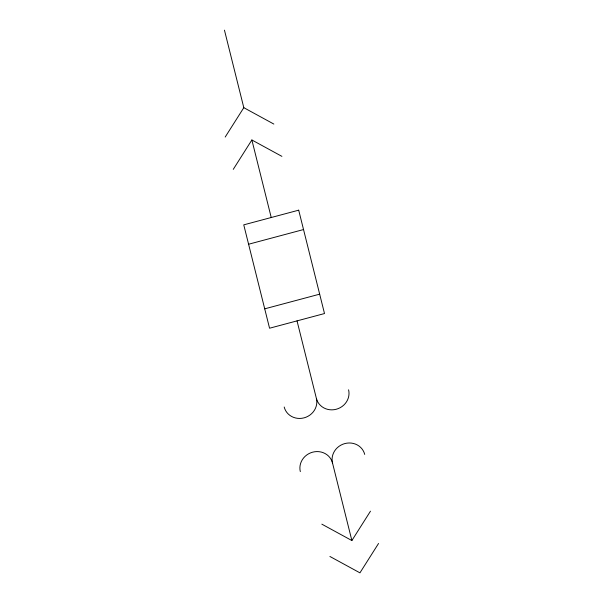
<?xml version="1.0" encoding="UTF-8"?>
<svg xmlns="http://www.w3.org/2000/svg" width="603" height="603" viewBox="0 0 603 603"><rect width="100%" height="100%" fill="white"/><g stroke="black" fill="none" stroke-linecap="round" stroke-linejoin="round"><path stroke-width="0.9" d="M225.19 137.054L243.808 107.681L224.452 30.15M233.255 169.36L251.873 139.979L281.91 156.365M321.836 524.158L351.873 540.544L370.483 511.171M378.548 543.469L359.938 572.85L329.901 556.463M248.594 244.23L303.535 229.555M264.717 308.834L319.665 294.166M243.808 107.681L273.845 124.067M251.873 139.979L271.229 217.51M297.03 320.879L316.387 398.41A16.68 15.588 -21.5 0 1 304.07 417.849A16.68 15.588 -21.5 0 1 284.194 407.01M364.709 454.421A16.68 15.588 -21.5 0 0 344.833 443.574A16.68 15.588 -21.5 0 0 332.517 463.021L351.873 540.544M300.324 471.614A16.68 15.588 -21.5 0 1 312.64 452.175A16.68 15.588 -21.5 0 1 332.517 463.021M348.579 389.809A16.68 15.588 -21.5 0 1 336.263 409.256A16.68 15.588 -21.5 0 1 316.387 398.41M298.696 210.176L243.755 224.851L269.556 328.22L324.504 313.545L298.696 210.176"/></g></svg>
